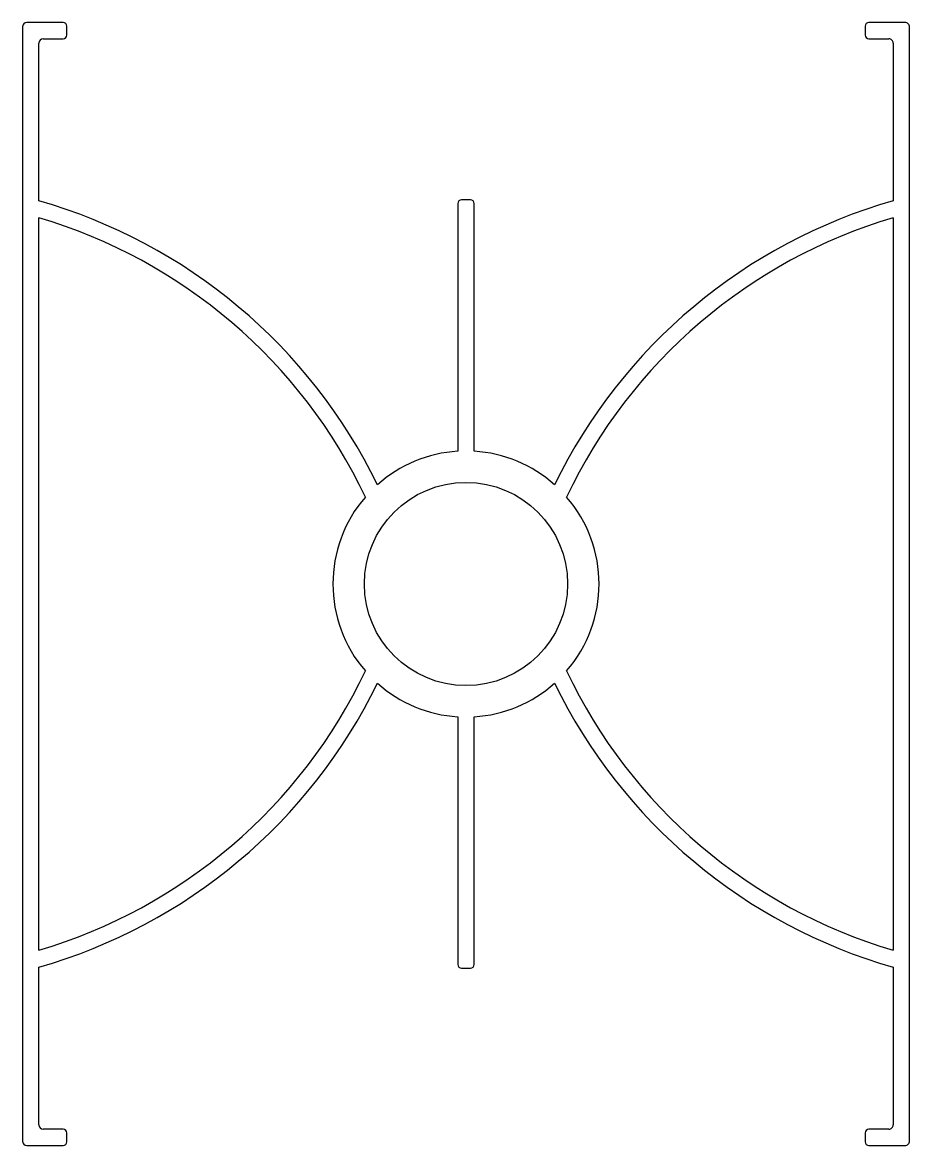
# Model space of a CAD drawing. Extents: x -84.8 to -24.8, y 106.7 to 182.7.
import ezdxf

# ---------------------------------------------------------------- set-up
doc = ezdxf.new("R2010")
doc.units = 0
doc.layers.get('0').update_dxf_attribs({"linetype": 'CONTINUOUS'})

msp = doc.modelspace()

# ---------------------------------------------------------------- linework, layer by layer
for p, q in [((-82.063, 182.66), (-84.513, 182.66)), ((-81.813, 181.81), (-81.813, 182.41)), ((-27.813, 182.41), (-27.813, 181.81)), ((-25.113, 182.66), (-27.563, 182.66)), ((-84.813, 182.36), (-84.813, 106.96)), ((-24.813, 106.96), (-24.813, 182.36)), ((-83.713, 170.59), (-83.713, 181.26)), ((-83.413, 181.56), (-82.063, 181.56)), ((-27.563, 181.56), (-26.213, 181.56)), ((-25.913, 181.26), (-25.913, 170.59)), ((-55.363, 170.41), (-55.363, 153.643)), ((-54.513, 170.66), (-55.113, 170.66)), ((-54.263, 153.643), (-54.263, 170.41)), ((-83.713, 119.874), (-83.713, 169.445)), ((-25.913, 169.445), (-25.913, 119.874)), ((-55.363, 135.676), (-55.363, 118.91)), ((-54.263, 118.91), (-54.263, 135.676)), ((-83.713, 108.06), (-83.713, 118.729)), ((-55.113, 118.66), (-54.513, 118.66)), ((-25.913, 118.729), (-25.913, 108.06)), ((-82.063, 107.76), (-83.413, 107.76)), ((-81.813, 106.91), (-81.813, 107.51)), ((-27.813, 107.51), (-27.813, 106.91)), ((-26.213, 107.76), (-27.563, 107.76)), ((-84.513, 106.66), (-82.063, 106.66)), ((-27.563, 106.66), (-25.113, 106.66))]:
    msp.add_line(p, q)
msp.add_circle((-54.813, 144.66), 6.875)
for centre, radius, start, end in [((-84.513, 182.36), 0.3, 90.00233, 179.99767), ((-82.063, 182.41), 0.25, 360, 90), ((-27.563, 182.41), 0.25, 90, 180), ((-25.113, 182.36), 0.3, 0.00233, 90.0035), ((-82.063, 181.81), 0.25, 270, 0), ((-27.563, 181.81), 0.25, 180, 270), ((-83.413, 181.26), 0.3, 90.00233, 179.99767), ((-26.213, 181.26), 0.3, 0.00233, 90.0035), ((-93.805, 135.286), 36.718, 25.9935, 74.04707), ((-55.113, 170.41), 0.25, 90, 180), ((-54.513, 170.41), 0.25, 0, 90), ((-15.821, 135.286), 36.718, 105.95293, 154.00648), ((-93.805, 135.286), 35.618, 25.36791, 73.54062), ((-15.821, 135.286), 35.618, 106.45939, 154.63205), ((-54.813, 144.66), 9, 93.5036, 131.70648), ((-54.813, 144.66), 9, 48.29365, 86.49657), ((-54.813, 144.66), 9, 139.15203, 220.84797), ((-54.813, 144.66), 9, 319.1518, 40.84818), ((-93.805, 154.033), 35.618, 286.45939, 334.6321), ((-15.821, 154.033), 35.618, 205.36795, 253.54063), ((-93.805, 154.033), 36.718, 285.95293, 334.00652), ((-54.813, 144.66), 9, 228.29352, 266.4964), ((-54.813, 144.66), 9, 273.50343, 311.70612), ((-15.821, 154.033), 36.718, 205.99357, 254.04713), ((-55.113, 118.91), 0.25, 180, 270), ((-54.513, 118.91), 0.25, 270, 0), ((-83.413, 108.06), 0.3, 180.00233, 269.99767), ((-26.213, 108.06), 0.3, 269.9965, 359.99767), ((-82.063, 107.51), 0.25, 360, 90), ((-27.563, 107.51), 0.25, 90, 180), ((-84.513, 106.96), 0.3, 180.00233, 269.99767), ((-82.063, 106.91), 0.25, 270, 0), ((-27.563, 106.91), 0.25, 180, 270), ((-25.113, 106.96), 0.3, 269.9965, 359.99767)]:
    msp.add_arc(centre, radius, start, end)

doc.saveas('drawing.dxf')
